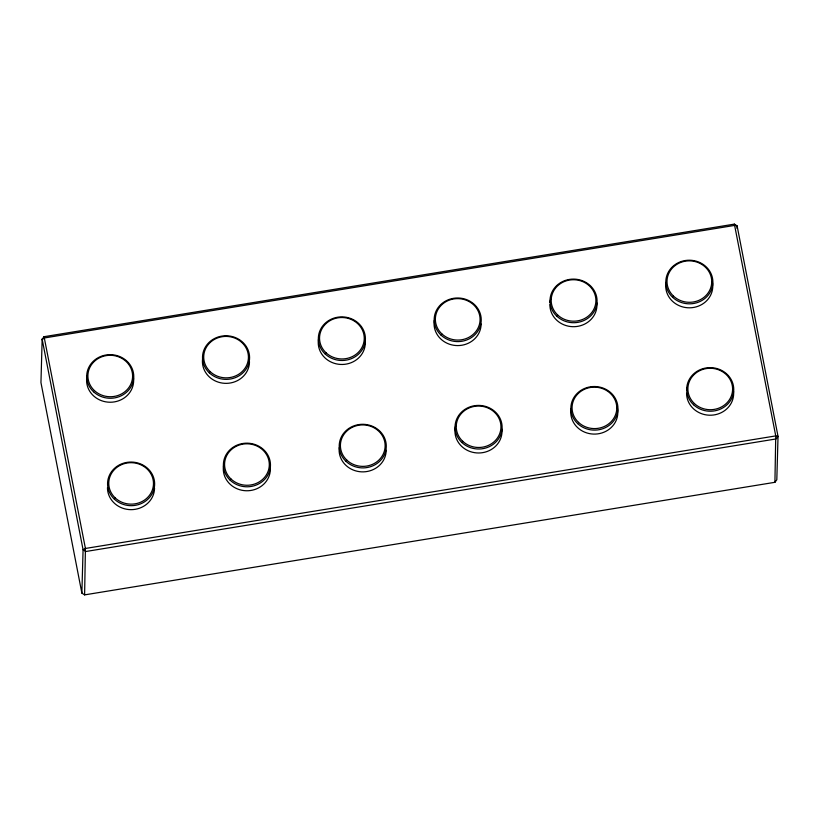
<?xml version="1.0" encoding="UTF-8"?>
<svg xmlns="http://www.w3.org/2000/svg" width="819" height="819" viewBox="0 0 819 819"><rect width="100%" height="100%" fill="white"/><g stroke="black" fill="none" stroke-linecap="round" stroke-linejoin="round"><path stroke-width="1.23" d="M737.039 228.44L737.11 225.89L734.817 225.379L44.502 337.94L42.158 339.209L40.95 382.586L81.869 593.11L84.603 594.881L774.917 482.309L776.811 479.791L778.03 436.414L737.11 225.89L734.377 224.119L44.062 336.691L42.158 339.209L83.077 549.733L81.869 593.11M84.603 594.881L85.422 548.464L44.062 336.691L44.502 337.95L42.158 339.209M774.917 482.309L775.747 435.903L734.377 224.119M133.159 376.075A23.536 21.806 1.6 0 1 110.022 402.242A23.536 21.806 1.6 0 1 87.121 375.716M249.478 361.732A23.536 21.806 1.6 0 1 224.611 383.323A23.536 21.806 1.6 0 1 202.549 359.091M365.028 339.424A23.536 21.806 1.6 0 1 340.438 364.435A23.536 21.806 1.6 0 1 319.062 336.834M481.132 323.955A23.536 21.806 1.6 0 1 455.64 345.505A23.536 21.806 1.6 0 1 434.357 320.178M712.284 281.644A23.536 21.806 1.6 0 1 689.762 307.811A23.536 21.806 1.6 0 1 666.011 282.401M596.836 302.795A23.536 21.806 1.6 0 1 574.549 326.679A23.536 21.806 1.6 0 1 549.877 304.699M550.02 302.426A23.536 21.806 1.6 0 1 550.706 299.058M501.893 429.095A23.536 21.806 1.6 0 1 476.525 452.907A23.536 21.806 1.6 0 1 455.763 425.358M617.055 406.828A23.536 21.806 1.6 0 1 595.423 434.08A23.536 21.806 1.6 0 1 571.058 408.701M386.179 450.255A23.536 21.806 1.6 0 1 361.312 471.836A23.536 21.806 1.6 0 1 339.25 447.604M154.535 488.032A23.536 21.806 1.6 0 1 130.897 509.653A23.536 21.806 1.6 0 1 107.463 487.663M270.086 465.724A23.536 21.806 1.6 0 1 246.099 490.755A23.536 21.806 1.6 0 1 223.822 464.23M733.537 391.318A23.536 21.806 1.6 0 1 711.25 415.202A23.536 21.806 1.6 0 1 686.578 393.222M686.885 389.813A23.536 21.806 1.6 0 1 687.407 387.582M778.03 436.414L776.125 438.933L85.811 551.504L83.077 549.733L85.422 548.464L775.747 435.903L778.03 436.414M94.369 390.54A22.359 20.721 1.6 0 0 131.818 381.541A22.359 20.721 1.6 0 0 104.545 355.958A22.359 20.721 1.6 0 0 94.369 390.54M93.52 391.748A23.536 21.806 1.6 0 0 132.944 382.278A23.536 21.806 1.6 0 0 104.238 355.344A23.536 21.806 1.6 0 0 93.52 391.748M209.336 372.86A23.536 21.806 1.6 0 0 248.761 363.39A23.536 21.806 1.6 0 0 220.055 336.455A23.536 21.806 1.6 0 0 209.336 372.86M210.186 371.652A22.359 20.721 1.6 0 0 247.645 362.663A22.359 20.721 1.6 0 0 220.372 337.07A22.359 20.721 1.6 0 0 210.186 371.652M326.013 352.764A22.359 20.721 1.6 0 0 363.462 343.775A22.359 20.721 1.6 0 0 336.199 318.181A22.359 20.721 1.6 0 0 326.013 352.764M325.163 353.972A23.536 21.806 1.6 0 0 364.588 344.502A23.536 21.806 1.6 0 0 335.882 317.567A23.536 21.806 1.6 0 0 325.163 353.972M441.84 333.876A22.359 20.721 1.6 0 0 479.289 324.887A22.359 20.721 1.6 0 0 452.016 299.293A22.359 20.721 1.6 0 0 441.84 333.876M440.991 335.084A23.536 21.806 1.6 0 0 480.415 325.614A23.536 21.806 1.6 0 0 451.709 298.679A23.536 21.806 1.6 0 0 440.991 335.084M673.484 296.099A22.359 20.721 1.6 0 0 710.943 287.111A22.359 20.721 1.6 0 0 683.67 261.517A22.359 20.721 1.6 0 0 673.484 296.099M672.634 297.307A23.536 21.806 1.6 0 0 712.059 287.848A23.536 21.806 1.6 0 0 683.353 260.903A23.536 21.806 1.6 0 0 672.634 297.307M557.657 314.987A22.359 20.721 1.6 0 0 595.116 305.999A22.359 20.721 1.6 0 0 567.843 280.405A22.359 20.721 1.6 0 0 557.657 314.987M556.818 316.195A23.536 21.806 1.6 0 0 596.242 306.726A23.536 21.806 1.6 0 0 567.536 279.791A23.536 21.806 1.6 0 0 556.818 316.195M694.358 403.511A22.359 20.721 1.6 0 0 731.817 394.523A22.359 20.721 1.6 0 0 704.545 368.929A22.359 20.721 1.6 0 0 694.358 403.511M693.519 404.719A23.536 21.806 1.6 0 0 732.933 395.249A23.536 21.806 1.6 0 0 704.227 368.315A23.536 21.806 1.6 0 0 693.519 404.719M577.692 423.607A23.536 21.806 1.6 0 0 617.116 414.138A23.536 21.806 1.6 0 0 588.411 387.203A23.536 21.806 1.6 0 0 577.692 423.607M462.715 441.287A22.359 20.721 1.6 0 0 500.163 432.289A22.359 20.721 1.6 0 0 472.901 406.705A22.359 20.721 1.6 0 0 462.715 441.287M461.865 442.495A23.536 21.806 1.6 0 0 501.289 433.026A23.536 21.806 1.6 0 0 472.583 406.091A23.536 21.806 1.6 0 0 461.865 442.495M578.542 422.399A22.359 20.721 1.6 0 0 615.99 413.411A22.359 20.721 1.6 0 0 588.718 387.817A22.359 20.721 1.6 0 0 578.542 422.399M346.887 460.176A22.359 20.721 1.6 0 0 384.346 451.177A22.359 20.721 1.6 0 0 357.074 425.583A22.359 20.721 1.6 0 0 346.887 460.176M346.038 461.384A23.536 21.806 1.6 0 0 385.462 451.914A23.536 21.806 1.6 0 0 356.756 424.979A23.536 21.806 1.6 0 0 346.038 461.384M115.244 497.952A22.359 20.721 1.6 0 0 152.692 488.953A22.359 20.721 1.6 0 0 125.42 463.359A22.359 20.721 1.6 0 0 115.244 497.952M114.394 499.16A23.536 21.806 1.6 0 0 153.818 489.69A23.536 21.806 1.6 0 0 125.112 462.745A23.536 21.806 1.6 0 0 114.394 499.16M230.221 480.272A23.536 21.806 1.6 0 0 269.646 470.802A23.536 21.806 1.6 0 0 240.94 443.857A23.536 21.806 1.6 0 0 230.221 480.272M231.06 479.064A22.359 20.721 1.6 0 0 268.519 470.065A22.359 20.721 1.6 0 0 241.247 444.471A22.359 20.721 1.6 0 0 231.06 479.064"/></g></svg>
